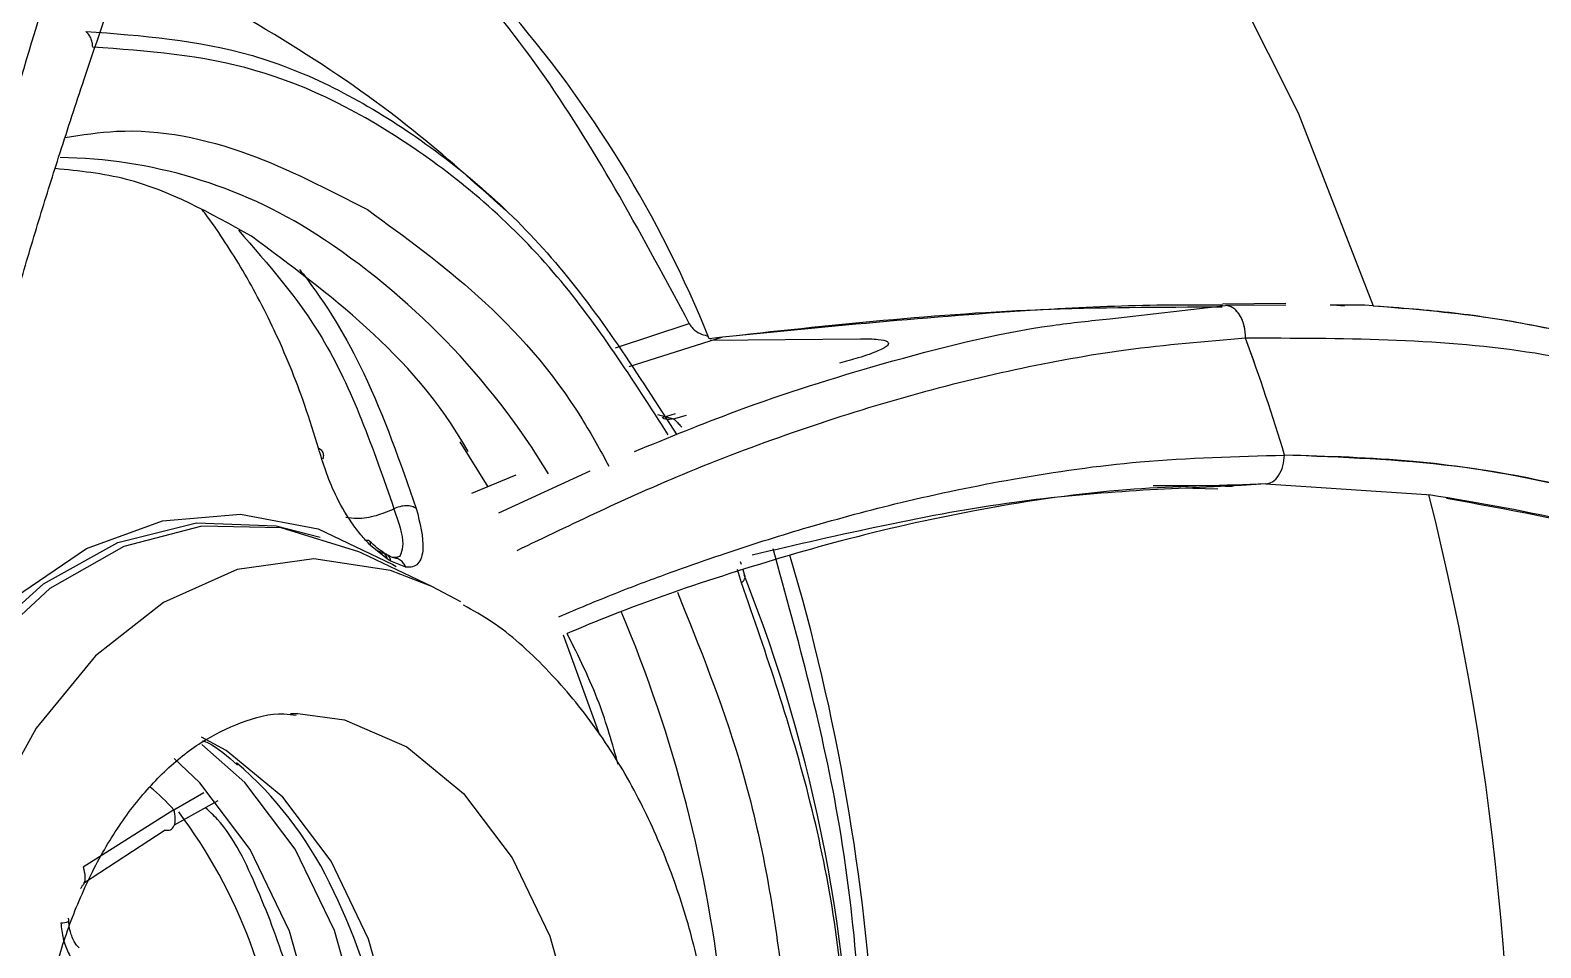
# Model space of a CAD drawing. Header units: inches. Extents: x -1 to 81, y -22 to 129.
# Drawn here: x 12.726 to 13.701, y 19.632 to 20.224 of the extents above; entities that cross this region are included whole.
import ezdxf

# ---------------------------------------------------------------- set-up
doc = ezdxf.new("R2010")
doc.units = ezdxf.units.IN
doc.header["$MEASUREMENT"] = 0
doc.layers.add('1', color=4, linetype='Continuous')

# ---------------------------------------------------------------- blocks, each defined once
blk = doc.blocks.new('2026 PACE')
at = {"color": 8, "linetype": 'Continuous', "lineweight": 25}
for p, q in [((14.0369, 20.04676), (13.99798, 20.04662)), ((14.03687, 20.04676), (13.99798, 20.04662)), ((14.08768, 20.04693), (14.0655, 20.04686)), ((14.0878, 20.04693), (14.06716, 20.04686)), ((13.60415, 20.01942), (13.65186, 20.03494)), ((13.67323, 20.02623), (13.61286, 20.00706)), ((13.64162, 19.97353), (13.65, 19.97579)), ((13.52897, 19.91289), (13.58783, 19.94005)), ((14.02391, 19.93163), (14.00821, 19.93046)), ((14.02391, 19.93163), (14.00885, 19.93095)), ((13.68563, 19.8678), (13.6829, 19.87643)), ((13.31917, 19.72135), (13.33847, 19.73248))]:
    blk.add_line(p, q, dxfattribs=at)
at = {"color": 8, "linetype": 'Continuous', "lineweight": 25, "flags": 128}
for points in [[(13.24906, 19.13336), (13.20443, 19.16908), (13.16492, 19.21629), (13.13188, 19.27338), (13.10643, 19.33841), (13.08943, 19.40916), (13.08148, 19.48322), (13.08283, 19.55807), (13.09344, 19.63116), (13.11296, 19.7), (13.14071, 19.76225), (13.17575, 19.81579), (13.21689, 19.85879), (13.26273, 19.88979), (13.3117, 19.90774), (13.36214, 19.91202), (13.41233, 19.90249), (13.46056, 19.87947), (13.46255, 19.8782)], [(13.25069, 19.13783), (13.20533, 19.17438), (13.16538, 19.22293), (13.1323, 19.28173), (13.10727, 19.34865), (13.0912, 19.42127), (13.08467, 19.49696), (13.08792, 19.573), (13.10082, 19.64663), (13.12292, 19.7152), (13.15342, 19.77621), (13.1912, 19.82748), (13.23491, 19.86714), (13.28297, 19.89377), (13.33364, 19.90639), (13.38508, 19.90456), (13.41351, 19.89724)], [(13.48573, 19.86545), (13.45902, 19.87571), (13.40947, 19.88321), (13.35995, 19.87625), (13.31239, 19.8551), (13.26861, 19.82057), (13.23028, 19.77399), (13.19889, 19.71715), (13.17564, 19.65224), (13.16142, 19.58174), (13.15678, 19.50837), (13.1619, 19.43495), (13.17658, 19.3643), (13.20025, 19.29913), (13.23201, 19.24195), (13.27064, 19.19496), (13.31465, 19.15995)], [(13.39915, 19.78343), (13.42926, 19.77936), (13.46948, 19.762), (13.50616, 19.73185), (13.53746, 19.69041), (13.56181, 19.63977), (13.578, 19.58247), (13.5852, 19.52137), (13.58305, 19.45955), (13.57167, 19.4001), (13.55163, 19.34601), (13.52393, 19.29998), (13.48996, 19.26433), (13.45142, 19.24084), (13.41024, 19.23069), (13.40029, 19.23031)], [(13.34076, 19.2477), (13.34821, 19.25346), (13.38349, 19.29049), (13.41226, 19.33829), (13.43307, 19.39447), (13.44489, 19.4562), (13.44711, 19.52041), (13.43963, 19.58385), (13.42283, 19.64336), (13.39754, 19.69595), (13.36503, 19.73899), (13.33724, 19.76341)]]:
    blk.add_lwpolyline(points, dxfattribs=at)
at = {"color": 8, "linetype": 'Continuous', "lineweight": 25}
for centre, radius, start, end in [((12.96557, 19.74396), 0.75354, 21.91471, 60.42124), ((13.24183, 19.82849), 0.31362, 57.40723, 89.30319), ((13.14849, 19.68764), 0.48256, 31.27331, 57.07787), ((13.45044, 19.88199), 0.00665, 8.88069, 54.02444), ((12.40537, 19.496), 1.36804, 349.68732, 16.54434), ((12.77778, 19.49976), 0.90071, 349.43928, 22.82709), ((13.17766, 19.58888), 0.19384, 43.11147, 49.35584), ((13.08478, 19.50506), 0.37515, 325.21139, 26.79927), ((13.2462, 19.66049), 0.01219, 269.81383, 294.62965)]:
    blk.add_arc(centre, radius, start, end, dxfattribs=at)
for points, knots in [([(13.35, 20.62052), (13.33077, 20.57825), (13.29267, 20.49446), (13.24599, 20.36942), (13.20834, 20.255), (13.17835, 20.1533), (13.16183, 20.08947), (13.15383, 20.05854)], [0, 0, 0, 0, 0.2374904, 0.4706922, 0.6703914, 0.8402505, 1, 1, 1, 1]), ([(13.37607, 20.60816), (13.36264, 20.57902), (13.33679, 20.52298), (13.30213, 20.43694), (13.27072, 20.35164), (13.24196, 20.26507), (13.2108, 20.16288), (13.19183, 20.08904), (13.18039, 20.04454)], [0, 0, 0, 0, 0.163946, 0.315278, 0.467646, 0.619723, 0.770778, 1, 1, 1, 1]), ([(13.63819, 19.96331), (13.6153, 19.99896), (13.56743, 20.07353), (13.4755, 20.15284), (13.37315, 20.20551), (13.30191, 20.21077), (13.26674, 20.21337)], [0, 0, 0, 0, 0.235489, 0.492453, 0.749417, 1, 1, 1, 1]), ([(13.24891, 20.15497), (13.25995, 20.1567), (13.29932, 20.16284), (13.36629, 20.1487), (13.41866, 20.12161), (13.44409, 20.10846)], [0, 0, 0, 0, 0.167118, 0.595669, 1, 1, 1, 1]), ([(13.44409, 20.10846), (13.46829, 20.09091), (13.51813, 20.05476), (13.57066, 19.99643), (13.59433, 19.95322), (13.59996, 19.94294)], [0, 0, 0, 0, 0.418252, 0.861557, 1, 1, 1, 1]), ([(13.36079, 20.09518), (13.37998, 20.07333), (13.42374, 20.02351), (13.44774, 19.95433), (13.46122, 19.91549)], [0, 0, 0, 0, 0.438531, 1, 1, 1, 1]), ([(13.40024, 20.06982), (13.401, 20.06887), (13.41697, 20.04879), (13.44604, 20.00042), (13.46525, 19.94542), (13.47564, 19.91565)], [0, 0, 0, 0, 0.022336, 0.470931, 1, 1, 1, 1]), ([(13.61645, 19.9524), (13.63847, 19.96145), (13.69158, 19.98327), (13.78164, 20.01135), (13.86213, 20.03186), (13.91095, 20.03682), (13.92325, 20.03807)], [0, 0, 0, 0, 0.216616, 0.522518, 0.879741, 1, 1, 1, 1]), ([(14.01094, 20.02551), (13.98521, 20.0234), (13.93571, 20.01935), (13.86195, 20.00586), (13.79008, 19.98803), (13.71842, 19.96517), (13.63496, 19.93385), (13.57602, 19.90551), (13.5405, 19.88843)], [0, 0, 0, 0, 0.1639456, 0.3152783, 0.4676458, 0.6197227, 0.7707776, 1, 1, 1, 1]), ([(13.64162, 19.97353), (13.6405, 19.97331), (13.63821, 19.97286), (13.636, 19.9735), (13.63487, 19.97382)], [0, 0, 0, 0, 0.487905, 1, 1, 1, 1]), ([(13.64162, 19.97353), (13.64199, 19.97321), (13.64274, 19.97258), (13.64461, 19.97072), (13.64621, 19.96902), (13.647, 19.96817)], [0, 0, 0, 0, 0.334926, 0.667389, 1, 1, 1, 1]), ([(13.41244, 19.95471), (13.41325, 19.95416), (13.41491, 19.95304), (13.41571, 19.95052), (13.41568, 19.94858), (13.41504, 19.94765), (13.41503, 19.94764)], [0, 0, 0, 0, 0.317791, 0.656093, 0.994395, 1, 1, 1, 1]), ([(13.56762, 19.84589), (13.57972, 19.85099), (13.60304, 19.86082), (13.63948, 19.87443), (13.68112, 19.88904), (13.73131, 19.90476), (13.79272, 19.92121), (13.86412, 19.93605), (13.94696, 19.9478), (14.00506, 19.9493), (14.0361, 19.9501)], [0, 0, 0, 0, 0.077905, 0.150178, 0.233656, 0.344485, 0.470875, 0.625514, 0.799986, 1, 1, 1, 1]), ([(13.43016, 19.91011), (13.43254, 19.90979), (13.43871, 19.90895), (13.4499, 19.91075), (13.45752, 19.91394), (13.46122, 19.91549)], [0, 0, 0, 0, 0.24294, 0.632283, 1, 1, 1, 1]), ([(13.46122, 19.91549), (13.4641, 19.90703), (13.46823, 19.89492), (13.46621, 19.88842), (13.4656, 19.88647)], [0, 0, 0, 0, 0.699367, 1, 1, 1, 1]), ([(13.64414, 19.86176), (13.65844, 19.82639), (13.68842, 19.75227), (13.71311, 19.62578), (13.7208, 19.49488), (13.71465, 19.3859), (13.70085, 19.32516), (13.69612, 19.30436)], [0, 0, 0, 0, 0.211186, 0.442592, 0.66919, 0.886743, 1, 1, 1, 1]), ([(13.26064, 19.68437), (13.26113, 19.68234), (13.26213, 19.67811), (13.2615, 19.67355), (13.25991, 19.67209), (13.25945, 19.67167)], [0, 0, 0, 0, 0.396515, 0.823044, 1, 1, 1, 1])]:
    blk.add_open_spline(points, degree=3, knots=knots, dxfattribs=at)
at = {"layer": '1', "color": 4, "linetype": 'Continuous', "lineweight": 25}
for p, q in [((14.03689, 20.04791), (13.99607, 20.04748)), ((14.03687, 20.04791), (13.99607, 20.04748)), ((13.92325, 20.03807), (13.99798, 20.04662)), ((14.07471, 20.04621), (14.06724, 20.04686)), ((14.09337, 20.04652), (14.0878, 20.04693)), ((13.66537, 20.02431), (13.76235, 20.0252)), ((13.63122, 19.97632), (13.64162, 19.97353)), ((13.64276, 19.97673), (13.63434, 19.97413)), ((13.52196, 19.92972), (13.50399, 19.95867)), ((13.53998, 19.93712), (13.51122, 19.92531)), ((14.02391, 19.93163), (14.1277, 19.92461)), ((14.02391, 19.93163), (14.1277, 19.92461)), ((13.9686, 19.92912), (13.99305, 19.92843)), ((14.1277, 19.92461), (14.12927, 19.92453)), ((13.45701, 19.88302), (13.44606, 19.89188)), ((13.48573, 19.86545), (13.44046, 19.88677)), ((13.45812, 19.88234), (13.45701, 19.88302)), ((13.45923, 19.88165), (13.45812, 19.88234)), ((13.46887, 19.87778), (13.45923, 19.88165)), ((13.68546, 19.87966), (13.68498, 19.88121)), ((13.68798, 19.87155), (13.68657, 19.87608)), ((13.50432, 19.85551), (13.48573, 19.86545)), ((13.59401, 19.76943), (13.57054, 19.83403)), ((13.39449, 19.78341), (13.39915, 19.78343)), ((13.35292, 19.75952), (13.33699, 19.76813)), ((13.34745, 19.727), (13.31936, 19.71137)), ((13.31917, 19.72135), (13.26064, 19.68437)), ((13.31349, 19.7081), (13.26088, 19.67378)), ((13.25877, 19.67046), (13.25979, 19.67147))]:
    blk.add_line(p, q, dxfattribs=at)
at = {"layer": '1', "color": 4, "linetype": 'Continuous', "lineweight": 25, "flags": 128}
for points in [[(13.49351, 20.70846), (13.58766, 20.67548), (13.67866, 20.62643), (13.76524, 20.56199), (13.84623, 20.48304), (13.9205, 20.39066), (13.98703, 20.28614), (14.04492, 20.17089), (14.09337, 20.04652)], [(13.49351, 20.70846), (13.58766, 20.67548), (13.67866, 20.62643), (13.76524, 20.56199), (13.84623, 20.48304), (13.9205, 20.39066), (13.98704, 20.28613), (14.04493, 20.17089), (14.09337, 20.04651)], [(13.44046, 19.88677), (13.43856, 19.88765), (13.38835, 19.90317), (13.33713, 19.90435), (13.28678, 19.89115), (13.2391, 19.86404), (13.19582, 19.82402), (13.15851, 19.77251), (13.12851, 19.7114), (13.1069, 19.64287), (13.09448, 19.56942), (13.09168, 19.49369), (13.09861, 19.41842), (13.11501, 19.34634), (13.1403, 19.28004), (13.17357, 19.22193), (13.2136, 19.1741), (13.25895, 19.13828)], [(13.34198, 19.24413), (13.3733, 19.26431), (13.4071, 19.29979), (13.43467, 19.34559), (13.45461, 19.39941), (13.46593, 19.45857), (13.46806, 19.52008), (13.4609, 19.58087), (13.4448, 19.63789), (13.42057, 19.68828), (13.38942, 19.72951), (13.35292, 19.75952)], [(13.32733, 19.26023), (13.35444, 19.29018), (13.3832, 19.33798), (13.40402, 19.39416), (13.41584, 19.4559), (13.41806, 19.5201), (13.41058, 19.58355), (13.39378, 19.64306), (13.36849, 19.69565), (13.33598, 19.73868), (13.31936, 19.75439)]]:
    blk.add_lwpolyline(points, dxfattribs=at)
at = {"layer": '1', "color": 4, "linetype": 'Continuous', "lineweight": 25}
for centre, radius, start, end in [((12.70346, 19.54743), 1.39214, 16.81268, 20.08489), ((12.70337, 19.5474), 1.39224, 16.81285, 20.08481), ((12.45489, 19.49924), 1.72754, 337.64987, 14.25179), ((12.45489, 19.49924), 1.72754, 337.64987, 14.25181), ((13.32455, 19.68124), 0.24264, 57.97463, 58.60074), ((12.7598, 19.50502), 0.99773, 0.33199, 21.63957), ((13.20129, 19.56682), 0.24332, 26.18645, 49.39037), ((13.05275, 19.51754), 0.33708, 4.25792, 36.90421)]:
    blk.add_arc(centre, radius, start, end, dxfattribs=at)
at = {"layer": '1', "color": 3, "linetype": 'Continuous', "lineweight": 25}
for points, knots in [([(11.39079, 19.54195), (11.39083, 19.55453), (11.3909, 19.5797), (11.3913, 19.61746), (11.39193, 19.65525), (11.39281, 19.69306), (11.39392, 19.73088), (11.39528, 19.7687), (11.39688, 19.80652), (11.39872, 19.84431), (11.40081, 19.88208), (11.40313, 19.9198), (11.4057, 19.95746), (11.40851, 19.99507), (11.41156, 20.0326), (11.41485, 20.07005), (11.41838, 20.10741), (11.42215, 20.14468), (11.42616, 20.18183), (11.4304, 20.21887), (11.43487, 20.25579), (11.44822, 20.36017), (11.4744, 20.53048), (11.5211, 20.76278), (11.57823, 20.98908), (11.65295, 21.2316), (11.74955, 21.48443), (11.87179, 21.74179), (12.00011, 21.95758), (12.12863, 22.13608), (12.25258, 22.28193), (12.38483, 22.4122), (12.5408, 22.53931), (12.72237, 22.65566), (12.93121, 22.75084), (13.14886, 22.81414), (13.37335, 22.84653), (13.60197, 22.84616), (13.80659, 22.81783), (13.98542, 22.77294), (14.13805, 22.72065), (14.35097, 22.6283), (14.61914, 22.46942), (14.89233, 22.24019), (15.11236, 22.00243), (15.28589, 21.77497), (15.42895, 21.54511), (15.54554, 21.32157), (15.63941, 21.11102), (15.72138, 20.8917), (15.79125, 20.66383), (15.84902, 20.42893), (15.89418, 20.18911), (15.92612, 19.94605), (15.94003, 19.76503), (15.94532, 19.64784), (15.94716, 19.59493), (15.94789, 19.55961), (15.94826, 19.54195)], [0, 0, 0, 0, 0.003607, 0.007218, 0.010832, 0.014451, 0.018073, 0.021697, 0.025325, 0.028954, 0.032584, 0.036214, 0.039844, 0.043474, 0.047103, 0.05073, 0.054356, 0.057979, 0.0616, 0.065218, 0.068832, 0.072442, 0.095948, 0.119459, 0.14312, 0.16686, 0.198233, 0.229579, 0.261167, 0.284845, 0.308361, 0.331863, 0.355523, 0.387134, 0.418497, 0.449922, 0.481527, 0.513001, 0.544341, 0.565363, 0.586475, 0.607479, 0.65448, 0.701796, 0.733218, 0.764534, 0.796058, 0.819772, 0.843324, 0.866791, 0.890386, 0.914131, 0.937774, 0.961282, 0.98482, 0.989873, 0.994933, 1, 1, 1, 1]), ([(15.08587, 19.54195), (15.08587, 19.54195), (15.08498, 19.60746), (15.07948, 19.75367), (15.05957, 19.97976), (15.02455, 20.21997), (14.97544, 20.45794), (14.91286, 20.68867), (14.83785, 20.90945), (14.75084, 21.12004), (14.65079, 21.32146), (14.5401, 21.50841), (14.42055, 21.67904), (14.29261, 21.83341), (14.15481, 21.97322), (14.01053, 22.0946), (13.86179, 22.19669), (13.70913, 22.27985), (13.55074, 22.34497), (13.39007, 22.39013), (13.2292, 22.41541), (13.0686, 22.42142), (12.9069, 22.40774), (12.74657, 22.37412), (12.58952, 22.32098), (12.4361, 22.24853), (12.2861, 22.15619), (12.14195, 22.04375), (12.01814, 21.92865), (11.94674, 21.84425), (11.91745, 21.80964)], [0, 0, 0, 0, 0, 0.030434, 0.067931, 0.10569, 0.144275, 0.183146, 0.220754, 0.258627, 0.297336, 0.336333, 0.373509, 0.410942, 0.449181, 0.487695, 0.524361, 0.561273, 0.598958, 0.636908, 0.673371, 0.710073, 0.747525, 0.785237, 0.822227, 0.859467, 0.897498, 0.935804, 0.973668, 1, 1, 1, 1]), ([(11.68186, 21.29665), (11.72449, 21.3677), (11.81331, 21.51575), (11.96917, 21.7096), (12.14075, 21.88112), (12.324, 22.01994), (12.51533, 22.12677), (12.713, 22.20063), (12.91447, 22.23989), (13.11698, 22.24595), (13.31939, 22.21891), (13.51907, 22.1579), (13.71366, 22.06479), (13.9013, 21.94017), (14.07929, 21.78434), (14.24565, 21.59992), (14.39809, 21.38884), (14.53389, 21.15256), (14.65171, 20.89465), (14.74941, 20.61939), (14.8251, 20.32983), (14.87824, 20.03024), (14.90556, 19.76487), (14.91018, 19.60067), (14.91191, 19.5392)], [0, 0, 0, 0, 0.043506, 0.090668, 0.137672, 0.183732, 0.229942, 0.276001, 0.321512, 0.367168, 0.412681, 0.458506, 0.504474, 0.5503, 0.596789, 0.643422, 0.689908, 0.73694, 0.784122, 0.831153, 0.878036, 0.925069, 0.971952, 1, 1, 1, 1])]:
    blk.add_open_spline(points, degree=3, knots=knots, dxfattribs=at)
at = {"layer": '1', "color": 4, "linetype": 'Continuous', "lineweight": 25}
for points, knots in [([(13.76599, 21.82417), (13.76386, 21.82553), (13.7275, 21.84882), (13.65399, 21.88497), (13.54541, 21.9315), (13.43356, 21.96654), (13.31914, 21.99101), (13.20235, 22.00404), (13.08358, 22.00519), (12.96325, 21.99387), (12.8419, 21.96955), (12.7245, 21.93304), (12.61218, 21.88578), (12.5059, 21.82947), (12.40257, 21.7629), (12.30264, 21.6864), (12.20657, 21.60033), (12.11476, 21.50512), (12.02761, 21.40122), (11.94549, 21.28912), (11.86875, 21.16938), (11.79771, 21.04257), (11.73268, 20.90933), (11.67393, 20.77036), (11.62172, 20.62645), (11.57627, 20.47854), (11.5378, 20.32785), (11.5065, 20.17625), (11.48269, 20.02779), (11.46659, 19.89168), (11.45685, 19.77204), (11.44971, 19.64002), (11.44943, 19.54622), (11.44925, 19.48642)], [0, 0, 0, 0, 0.002085, 0.035609, 0.069412, 0.103541, 0.138053, 0.17301, 0.208473, 0.244502, 0.28114, 0.318417, 0.352359, 0.386304, 0.420247, 0.454184, 0.48811, 0.522019, 0.555907, 0.589767, 0.623592, 0.657371, 0.691092, 0.724734, 0.758266, 0.791636, 0.824748, 0.85741, 0.889166, 0.918609, 0.942381, 0.963269, 1, 1, 1, 1]), ([(13.21947, 20.05943), (13.22359, 20.07346), (13.23172, 20.10118), (13.24538, 20.14446), (13.2617, 20.19448), (13.28227, 20.25429), (13.30894, 20.32659), (13.33578, 20.39512), (13.35542, 20.43919), (13.36285, 20.45586)], [0, 0, 0, 0, 0.103511, 0.204496, 0.321139, 0.475996, 0.652597, 0.868671, 1, 1, 1, 1]), ([(13.65186, 20.03494), (13.62228, 20.09009), (13.56312, 20.20038), (13.45312, 20.32151), (13.37171, 20.36848), (13.33456, 20.38992)], [0, 0, 0, 0, 0.352158, 0.704316, 1, 1, 1, 1]), ([(13.53339, 20.10782), (13.51382, 20.12544), (13.47029, 20.16463), (13.39518, 20.21642), (13.33192, 20.25157), (13.29523, 20.26674), (13.28823, 20.26964)], [0, 0, 0, 0, 0.2675824, 0.5952311, 0.9227461, 1, 1, 1, 1]), ([(13.26231, 20.22349), (13.29845, 20.22078), (13.37071, 20.21535), (13.47406, 20.16201), (13.56871, 20.08025), (13.61874, 20.00223), (13.64375, 19.96322)], [0, 0, 0, 0, 0.25, 0.5, 0.75, 1, 1, 1, 1]), ([(13.36916, 20.09138), (13.34263, 20.10616), (13.30149, 20.12907), (13.25793, 20.13342), (13.24246, 20.13496)], [0, 0, 0, 0, 0.645074, 1, 1, 1, 1]), ([(13.41244, 19.95471), (13.40962, 19.96389), (13.4041, 19.98188), (13.39446, 20.00713), (13.38426, 20.03047), (13.37352, 20.05188), (13.36246, 20.07151), (13.3511, 20.08931), (13.34273, 20.10172), (13.33785, 20.10785), (13.33703, 20.10887)], [0, 0, 0, 0, 0.159108, 0.31166, 0.457656, 0.597097, 0.729984, 0.856316, 0.976095, 1, 1, 1, 1]), ([(13.50905, 19.9524), (13.50897, 19.95253), (13.49101, 19.98489), (13.44449, 20.03556), (13.39427, 20.07277), (13.36916, 20.09138)], [0, 0, 0, 0, 0.002077, 0.501039, 1, 1, 1, 1]), ([(13.99579, 20.04553), (13.95598, 20.04544), (13.84532, 20.04519), (13.73518, 20.033), (13.66466, 20.0252)], [0, 0, 0, 0, 0.359767, 1, 1, 1, 1]), ([(13.99597, 20.04687), (13.98338, 20.04693), (13.94646, 20.0471), (13.83867, 20.04254), (13.74384, 20.03319), (13.67323, 20.02623)], [0, 0, 0, 0, 0.116838, 0.342487, 1, 1, 1, 1]), ([(14.01094, 20.02551), (14.01079, 20.02813), (14.01056, 20.03217), (14.00892, 20.03713), (14.00721, 20.04054), (14.00509, 20.04329), (14.00206, 20.04592), (13.99958, 20.04635), (13.99798, 20.04662)], [0, 0, 0, 0, 0.241089, 0.371167, 0.503762, 0.635799, 0.764278, 1, 1, 1, 1]), ([(14.01094, 20.02551), (14.0108, 20.02807), (14.01058, 20.03203), (14.009, 20.03692), (14.00733, 20.04036), (14.00522, 20.04316), (14.00215, 20.04588), (13.99962, 20.04633), (13.99798, 20.04662)], [0, 0, 0, 0, 0.235292, 0.36364, 0.495629, 0.628267, 0.758474, 1, 1, 1, 1]), ([(14.09337, 20.04652), (14.11773, 20.04451), (14.16538, 20.0406), (14.23028, 20.02747), (14.2864, 20.0114), (14.33529, 19.99334), (14.39212, 19.96788), (14.45386, 19.93309), (14.51031, 19.89293), (14.55119, 19.85933), (14.57977, 19.83273), (14.59748, 19.81582), (14.60521, 19.80698), (14.60544, 19.80671)], [0, 0, 0, 0, 0.123938, 0.242476, 0.342355, 0.42851, 0.515667, 0.669258, 0.799405, 0.87547, 0.941829, 0.998265, 1, 1, 1, 1]), ([(14.09337, 20.04651), (14.11084, 20.04521), (14.1451, 20.04266), (14.19424, 20.03483), (14.2408, 20.02452), (14.28569, 20.01146), (14.32987, 19.99548), (14.37009, 19.97791), (14.40635, 19.95955), (14.43868, 19.94113), (14.47053, 19.92088), (14.50195, 19.89872), (14.53166, 19.87558), (14.55847, 19.8526), (14.57941, 19.8333), (14.59119, 19.82133), (14.5956, 19.81685)], [0, 0, 0, 0, 0.090842, 0.178217, 0.262032, 0.344097, 0.428132, 0.514222, 0.580044, 0.646577, 0.713843, 0.781865, 0.851283, 0.913238, 0.967536, 1, 1, 1, 1]), ([(13.65186, 20.03494), (13.65226, 20.03424), (13.6531, 20.03276), (13.65576, 20.03023), (13.65941, 20.02797), (13.66272, 20.02724), (13.66405, 20.02695)], [0, 0, 0, 0, 0.167836, 0.349532, 0.739648, 1, 1, 1, 1]), ([(13.76235, 20.0252), (13.7665, 20.02514), (13.7748, 20.02501), (13.78056, 20.02346), (13.78071, 20.02093), (13.77434, 20.01733), (13.76305, 20.01331), (13.75293, 20.0106), (13.74877, 20.00948)], [0, 0, 0, 0, 0.161416, 0.322613, 0.489718, 0.670379, 0.864807, 1, 1, 1, 1]), ([(14.63909, 19.76464), (14.59699, 19.80562), (14.51282, 19.88756), (14.36192, 19.97297), (14.19521, 20.02533), (14.07237, 20.02545), (14.01094, 20.02551)], [0, 0, 0, 0, 0.250185, 0.500172, 0.750054, 1, 1, 1, 1]), ([(13.44606, 19.89188), (13.44396, 19.89409), (13.43973, 19.89855), (13.43153, 19.90953), (13.4201, 19.92967), (13.41542, 19.94498), (13.41244, 19.95471)], [0, 0, 0, 0, 0.123689, 0.24976, 0.523037, 1, 1, 1, 1]), ([(14.02391, 19.93163), (14.02539, 19.9319), (14.02845, 19.93246), (14.03245, 19.9367), (14.03531, 19.94286), (14.03584, 19.94774), (14.0361, 19.9501)], [0, 0, 0, 0, 0.240996, 0.5, 0.759004, 1, 1, 1, 1]), ([(14.02391, 19.93163), (14.02539, 19.9319), (14.02845, 19.93246), (14.03245, 19.9367), (14.03531, 19.94286), (14.03584, 19.94774), (14.0361, 19.9501)], [0, 0, 0, 0, 0.240961, 0.499951, 0.758968, 1, 1, 1, 1]), ([(14.64794, 19.65107), (14.62537, 19.67678), (14.5847, 19.72311), (14.53482, 19.76731), (14.50492, 19.79114), (14.49188, 19.80109), (14.47977, 19.80996), (14.46863, 19.81783), (14.45848, 19.82474), (14.42155, 19.84909), (14.35496, 19.88593), (14.25328, 19.92321), (14.14725, 19.94594), (14.07295, 19.94872), (14.0361, 19.9501)], [0, 0, 0, 0, 0.143689, 0.258956, 0.284448, 0.307987, 0.329573, 0.349205, 0.366882, 0.382606, 0.540573, 0.696139, 0.849289, 1, 1, 1, 1]), ([(14.64794, 19.65108), (14.63116, 19.67043), (14.59392, 19.71338), (14.53495, 19.76815), (14.47194, 19.8169), (14.41197, 19.85482), (14.34536, 19.88866), (14.27305, 19.91633), (14.19551, 19.93595), (14.11685, 19.94781), (14.06393, 19.94931), (14.0361, 19.9501)], [0, 0, 0, 0, 0.107487, 0.23857, 0.342527, 0.450053, 0.545408, 0.666282, 0.78411, 0.886489, 1, 1, 1, 1]), ([(14.00885, 19.93095), (13.98227, 19.93026), (13.92455, 19.92877), (13.83793, 19.91563), (13.75256, 19.89651), (13.67309, 19.87267), (13.61412, 19.8523), (13.58085, 19.83834), (13.573, 19.83505)], [0, 0, 0, 0, 0.184221, 0.399982, 0.594415, 0.769673, 0.945655, 1, 1, 1, 1]), ([(14.00821, 19.93046), (13.9601, 19.92846), (13.85957, 19.92428), (13.74975, 19.89887), (13.69248, 19.88562)], [0, 0, 0, 0, 0.4785381, 1, 1, 1, 1]), ([(13.95129, 19.93051), (13.96675, 19.93057), (13.98379, 19.93064), (14.00082, 19.93009), (14.0024, 19.93003)], [0, 0, 0, 0, 0.906927, 1, 1, 1, 1]), ([(14.64794, 19.65108), (14.64794, 19.65097), (14.64794, 19.65081), (14.64789, 19.65063), (14.64784, 19.65052), (14.64776, 19.65043), (14.64764, 19.65034), (14.6473, 19.65026), (14.64666, 19.65042), (14.64375, 19.65185), (14.63879, 19.65608), (14.63108, 19.66276), (14.62183, 19.67128), (14.60723, 19.68476), (14.58564, 19.70452), (14.5551, 19.7311), (14.52805, 19.75285), (14.50646, 19.76914), (14.49225, 19.77951), (14.47472, 19.79175), (14.45484, 19.80489), (14.4348, 19.81733), (14.41755, 19.82741), (14.37886, 19.84898), (14.31679, 19.87795), (14.22549, 19.90849), (14.16179, 19.91911), (14.12926, 19.92453)], [0, 0, 0, 0, 0.0004002, 0.0005765, 0.0007498, 0.0009314, 0.0011311, 0.0016115, 0.0029972, 0.0050312, 0.0200476, 0.0365257, 0.0577686, 0.0837466, 0.1367684, 0.2044794, 0.286483, 0.3107383, 0.3402097, 0.3748371, 0.4182089, 0.4601233, 0.4936453, 0.5188828, 0.6833428, 0.8382952, 1, 1, 1, 1]), ([(14.64794, 19.65107), (14.64794, 19.65095), (14.64794, 19.65079), (14.64789, 19.6506), (14.64783, 19.65049), (14.64776, 19.65039), (14.64762, 19.6503), (14.64727, 19.65022), (14.6466, 19.65039), (14.64357, 19.65191), (14.63845, 19.65632), (14.63046, 19.66331), (14.62082, 19.67221), (14.609, 19.68313), (14.59487, 19.69607), (14.57607, 19.71289), (14.55014, 19.73516), (14.51629, 19.76218), (14.47343, 19.79319), (14.4186, 19.82801), (14.34579, 19.86552), (14.25261, 19.90201), (14.17966, 19.91509), (14.14055, 19.92211)], [0, 0, 0, 0, 0.000424, 0.000611, 0.000795, 0.000987, 0.001199, 0.001709, 0.003182, 0.005344, 0.021311, 0.038582, 0.061153, 0.089, 0.121304, 0.159158, 0.217886, 0.295775, 0.380447, 0.488766, 0.628897, 0.801098, 1, 1, 1, 1]), ([(13.47564, 19.91565), (13.47477, 19.91615), (13.47296, 19.91716), (13.46912, 19.91757), (13.46497, 19.91707), (13.46244, 19.91601), (13.46122, 19.91549)], [0, 0, 0, 0, 0.242188, 0.5, 0.757811, 1, 1, 1, 1]), ([(13.47564, 19.91565), (13.47797, 19.90633), (13.48162, 19.89166), (13.4781, 19.88075), (13.4735, 19.87768), (13.4704, 19.87775), (13.46887, 19.87778)], [0, 0, 0, 0, 0.47703, 0.750267, 0.876326, 1, 1, 1, 1]), ([(13.44606, 19.89188), (13.4461, 19.89247), (13.44619, 19.89366), (13.44547, 19.89475), (13.44423, 19.89526), (13.44303, 19.89507), (13.44244, 19.89497)], [0, 0, 0, 0, 0.253859, 0.511348, 0.762851, 1, 1, 1, 1]), ([(13.45462, 19.88719), (13.45315, 19.88815), (13.4502, 19.89008), (13.44702, 19.89311), (13.44542, 19.89463)], [0, 0, 0, 0, 0.497392, 1, 1, 1, 1]), ([(13.46329, 19.88345), (13.4624, 19.88354), (13.46063, 19.88373), (13.45808, 19.88513), (13.45679, 19.88584)], [0, 0, 0, 0, 0.495881, 1, 1, 1, 1]), ([(13.4656, 19.88647), (13.46558, 19.88629), (13.46536, 19.88497), (13.4634, 19.88412), (13.46121, 19.88408), (13.46011, 19.88405)], [0, 0, 0, 0, 0.0695111, 0.5372009, 1, 1, 1, 1]), ([(13.46887, 19.87778), (13.46841, 19.87866), (13.46749, 19.88046), (13.46535, 19.88246), (13.46284, 19.88379), (13.46101, 19.88397), (13.46011, 19.88405)], [0, 0, 0, 0, 0.245406, 0.499998, 0.754591, 1, 1, 1, 1]), ([(13.74249, 19.25847), (13.74533, 19.27017), (13.76409, 19.34766), (13.76862, 19.50285), (13.75643, 19.70663), (13.72221, 19.83086), (13.70599, 19.88971)], [0, 0, 0, 0, 0.057787, 0.382655, 0.707523, 1, 1, 1, 1]), ([(13.7521, 19.51094), (13.75262, 19.5305), (13.75455, 19.60332), (13.73407, 19.72745), (13.70164, 19.82141), (13.68563, 19.8678)], [0, 0, 0, 0, 0.156828, 0.583714, 1, 1, 1, 1]), ([(13.6709, 19.50973), (13.66984, 19.53285), (13.66835, 19.56541), (13.66024, 19.61228), (13.65076, 19.65122), (13.63543, 19.69511), (13.61525, 19.7377), (13.58994, 19.77791), (13.5595, 19.81349), (13.53133, 19.83931), (13.51223, 19.84992), (13.50613, 19.85331)], [0, 0, 0, 0, 0.160277, 0.22576, 0.333664, 0.444688, 0.562872, 0.685335, 0.811135, 0.939707, 1, 1, 1, 1]), ([(13.60599, 19.75049), (13.60222, 19.76384), (13.59396, 19.79308), (13.58038, 19.82028), (13.573, 19.83505)], [0, 0, 0, 0, 0.456841, 1, 1, 1, 1]), ([(13.22855, 19.50509), (13.22908, 19.52472), (13.22981, 19.55235), (13.23611, 19.59174), (13.24364, 19.624), (13.2559, 19.65949), (13.27174, 19.69268), (13.29101, 19.72237), (13.31302, 19.74711), (13.33717, 19.76627), (13.36325, 19.77854), (13.38353, 19.78437), (13.39552, 19.78275), (13.39818, 19.78239)], [0, 0, 0, 0, 0.1285796, 0.1809737, 0.2669148, 0.3547298, 0.4474655, 0.5428505, 0.6406273, 0.7415083, 0.8481179, 0.9662568, 1, 1, 1, 1]), ([(13.33771, 19.76596), (13.33889, 19.76548), (13.34636, 19.76245), (13.35385, 19.75579), (13.36017, 19.75017)], [0, 0, 0, 0, 0.1569, 1, 1, 1, 1]), ([(13.31349, 19.7081), (13.31472, 19.70807), (13.31726, 19.708), (13.31957, 19.71083), (13.3204, 19.71543), (13.31957, 19.71943), (13.31917, 19.72135)], [0, 0, 0, 0, 0.244029, 0.503228, 0.76065, 1, 1, 1, 1]), ([(13.40651, 19.52781), (13.40609, 19.53799), (13.40484, 19.56834), (13.39399, 19.61734), (13.37406, 19.66942), (13.35621, 19.70725), (13.34219, 19.72019), (13.33956, 19.72261)], [0, 0, 0, 0, 0.136033, 0.405588, 0.675142, 0.939095, 1, 1, 1, 1]), ([(13.24616, 19.6483), (13.24654, 19.6449), (13.24731, 19.63811), (13.25073, 19.62897), (13.25539, 19.62113), (13.25945, 19.61776), (13.26149, 19.61607)], [0, 0, 0, 0, 0.250129, 0.500009, 0.750132, 1, 1, 1, 1]), ([(13.25796, 19.63235), (13.25779, 19.63243), (13.25738, 19.63265), (13.2553, 19.63513), (13.25352, 19.63876), (13.25222, 19.64279), (13.25139, 19.64704), (13.25126, 19.65006), (13.2512, 19.65146)], [0, 0, 0, 0, 0.145003, 0.371712, 0.544278, 0.69093, 0.857289, 1, 1, 1, 1])]:
    blk.add_open_spline(points, degree=3, knots=knots, dxfattribs=at)
for points in [[(13.26674, 20.21337), (13.26667, 20.21439), (13.26653, 20.21643), (13.26558, 20.21927), (13.2642, 20.22175), (13.26294, 20.22291), (13.26231, 20.22349)], [(13.45923, 19.88165), (13.45902, 19.88242), (13.45859, 19.88397), (13.45722, 19.88565), (13.45543, 19.88676), (13.45396, 19.88689), (13.45322, 19.88695)], [(13.68563, 19.8678), (13.68616, 19.86832), (13.68723, 19.86936), (13.68797, 19.87081), (13.68806, 19.87207), (13.6875, 19.87266), (13.68722, 19.87295)]]:
    blk.add_open_spline(points, degree=3, dxfattribs=at)

msp = doc.modelspace()

# ---------------------------------------------------------------- block references
msp.add_blockref('2026 PACE', (-0.5, 0))

doc.saveas('drawing.dxf')
